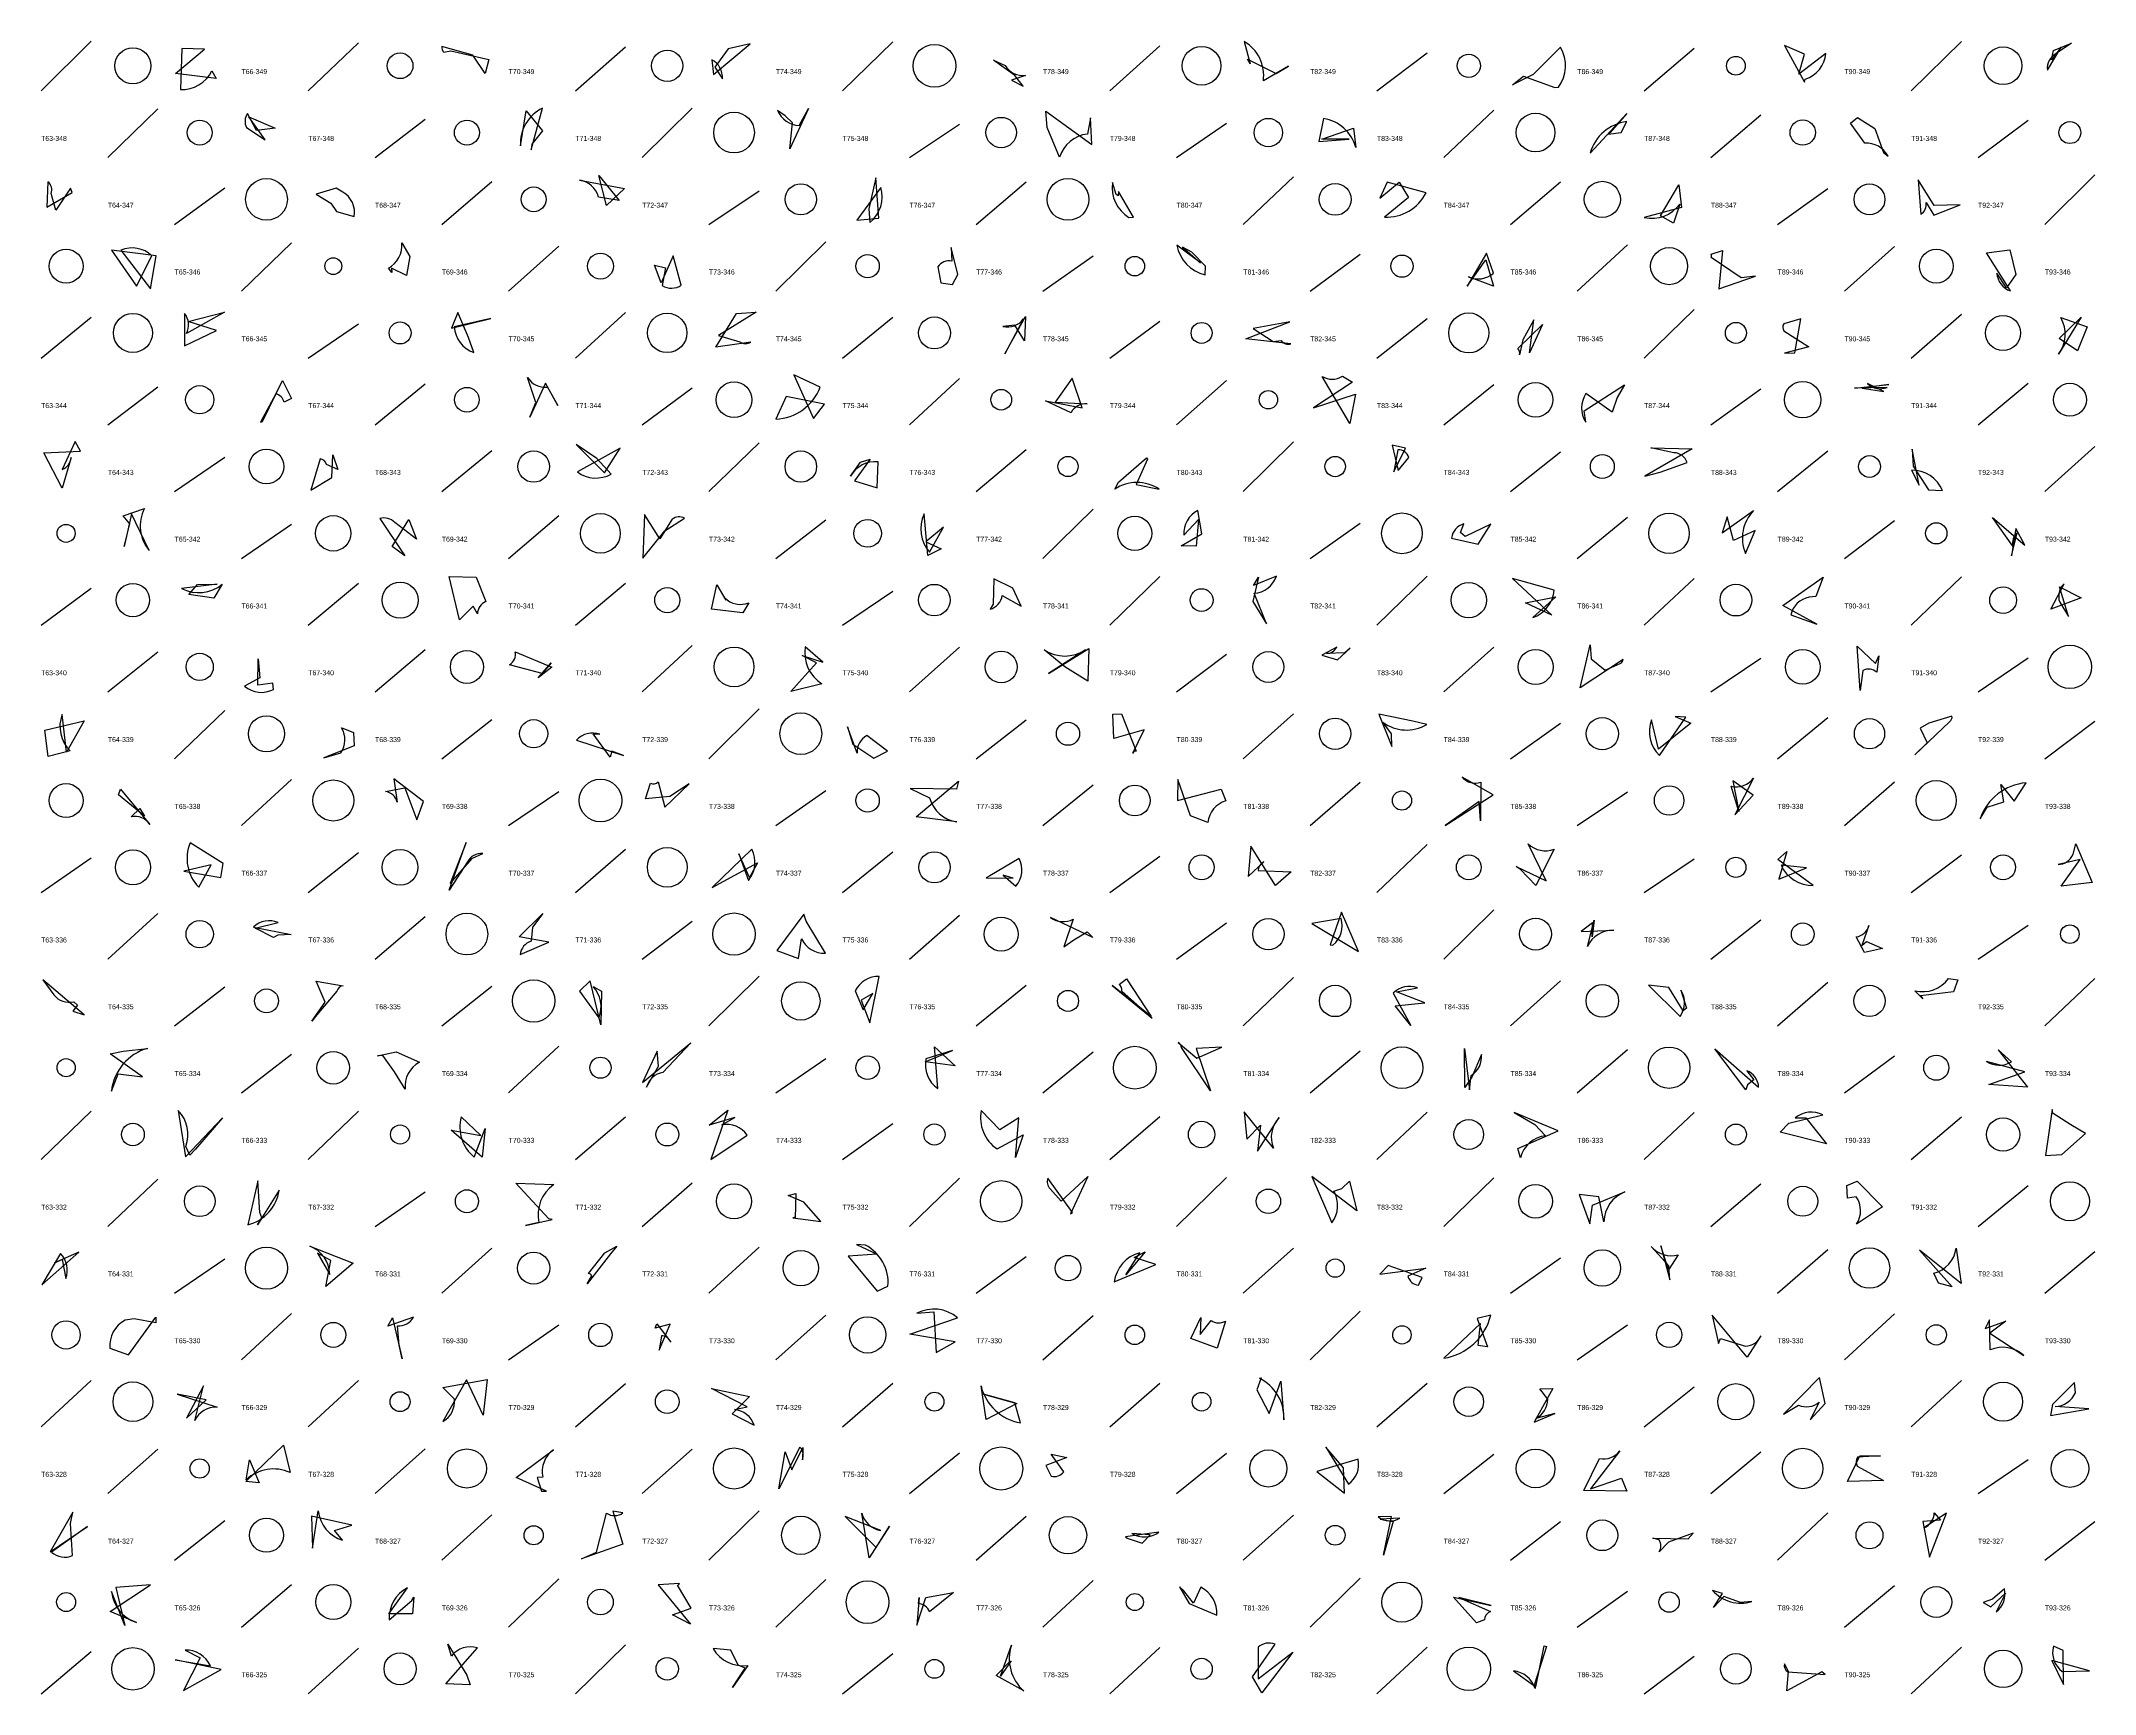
# Model space of a CAD drawing. Header units: millimetres. Extents: x -1 to 9990, y 0 to 15990.
# Drawn here: x 2520 to 3750, y 13000 to 13990 of the extents above; entities that cross this region are included whole.
import ezdxf

# ---------------------------------------------------------------- set-up
doc = ezdxf.new("R2010")
doc.units = ezdxf.units.MM
doc.layers.add('TEXT', color=3, linetype='Continuous')
doc.layers.add('WALL', color=1, linetype='Continuous')

msp = doc.modelspace()

# ---------------------------------------------------------------- linework, layer by layer
for points in [[(2617.8, 13984.9), (2604.3, 13985.3), (2603.4, 13960.8, 0.3), (2622.3, 13972), (2624.8, 13967.4), (2600.5, 13970.4)], [(2786, 13970.4), (2778.5, 13981.3), (2760.1, 13986.6, 0.3), (2761.2, 13983.1), (2765.3, 13984), (2788.2, 13978.7)], [(2931.5, 13985.2), (2923.4, 13974.2), (2928, 13967.2, 0.3), (2921.7, 13978.6), (2922.6, 13969.8), (2944.7, 13988.1)], [(3259.7, 13970.3), (3267.1, 13974.7), (3252, 13965.9, 0.3), (3240.5, 13989.6), (3244, 13976.2), (3242.4, 13978.9)], [(3407.7, 13968.7), (3426.6, 13962), (3428.7, 13962.1, 0.3), (3430, 13986.1), (3413.6, 13969.8), (3401.3, 13963.5)], [(3564.1, 13987.1), (3576, 13965.2), (3576.5, 13967, 0.3), (3588.9, 13982.4), (3572.7, 13970), (3576.1, 13982)], [(3725.2, 13984.2), (3735.9, 13988.6), (3726.8, 13982.3, 0.3), (3721.5, 13972.4), (3729.7, 13986.2), (3724, 13978.6)], [(3103.1, 13969.2), (3090.4, 13978.3), (3097.4, 13975.2, 0.3), (3109.6, 13969.2), (3101.1, 13966.3), (3108.2, 13962.7)], [(2814, 13928.1), (2813.6, 13924.6), (2820.3, 13949.7, 0.3), (2807.1, 13927), (2810.6, 13948), (2820.3, 13936)], [(2970, 13940.8), (2965.6, 13945), (2961, 13948.3, 0.3), (2974, 13939.3), (2979.6, 13949.5), (2968.4, 13925.3)], [(2660.2, 13937.7), (2649, 13936.2), (2643.7, 13946.4, 0.3), (2643.1, 13938), (2654.2, 13930.7), (2644.5, 13944.4)], [(3149.3, 13927.9), (3148.4, 13943.9), (3146.6, 13934.1, 0.3), (3130, 13920.3), (3122.6, 13938), (3121.7, 13947.8)], [(3287.1, 13931), (3305.9, 13937.7), (3307.3, 13926.1, 0.3), (3288, 13943.4), (3285.2, 13929.6), (3303.4, 13931)], [(3458.5, 13934), (3466.2, 13935), (3469.7, 13941.6, 0.3), (3447.7, 13922.7), (3469.6, 13946.4), (3459.4, 13934.9)], [(3618.2, 13937.5), (3623.3, 13923.1), (3626.1, 13920.8, 0.3), (3612.2, 13928.6), (3603.6, 13940.7), (3607.9, 13944)], [(2537.7, 13901.8), (2528.9, 13888.6), (2526.1, 13898.5, 0.3), (2524.1, 13905.5), (2523.5, 13890.4), (2538.6, 13899.1)], [(2693.5, 13892.7), (2696.9, 13887.7), (2707.6, 13884.7, 0.3), (2700.8, 13899.4), (2696.8, 13901.8), (2684.7, 13898.1)], [(2854, 13909.3), (2866.2, 13894.3), (2853.9, 13896.3, 0.3), (2842.5, 13906.5), (2869.3, 13901.6), (2858.7, 13891.4)], [(3019.9, 13907.9), (3015.7, 13889.4), (3016.4, 13881.2, 0.3), (3023, 13902.2), (3008.5, 13882.5), (3021.7, 13883.7)], [(3165, 13897.1), (3163.9, 13898), (3161.6, 13905, 0.3), (3171.5, 13884.1), (3174.2, 13884.3), (3165.3, 13899.8)], [(3333.4, 13905.3), (3339, 13896.2), (3324.5, 13884.4, 0.3), (3349.5, 13899), (3326.1, 13905.3), (3321.7, 13895.7)], [(3500.9, 13903.7), (3502.5, 13890.2), (3480.1, 13884.2, 0.3), (3501.5, 13892.2), (3497.7, 13880.7), (3489.8, 13885.2)], [(3653.7, 13891.4), (3644.2, 13906.6), (3645.7, 13886, 0.3), (3648.9, 13893.2), (3653.5, 13885.6), (3669.2, 13891.8)], [(2562.2, 13864.5), (2577.1, 13843), (2586.4, 13861.2, 0.3), (2567.8, 13864.5), (2585.5, 13841.4), (2589, 13861.1)], [(2729.8, 13853.7), (2730, 13851.3), (2728, 13853.8, 0.3), (2736.1, 13868.9), (2740.9, 13860.8), (2738.8, 13849.4)], [(3069.1, 13850), (3065.1, 13866.1), (3065.4, 13858, 0.3), (3057, 13854.6), (3058.9, 13845), (3065.9, 13844)], [(3203.6, 13866.4), (3214.3, 13857), (3200.2, 13867.5, 0.3), (3217.2, 13849.8), (3217.4, 13855), (3209.1, 13863.3)], [(3385.2, 13858.8), (3389.9, 13843), (3374.8, 13848.6, 0.3), (3389.8, 13850.9), (3385.7, 13862.7), (3374, 13843)], [(3546.7, 13849), (3538.1, 13848.1), (3520.1, 13860.2, 0.3), (3520.1, 13862.1), (3527, 13864.4), (3524.7, 13841.5)], [(3702.6, 13850.1), (3697, 13842.1), (3691.2, 13850.9, 0.3), (3699.4, 13840.2), (3685.1, 13862.9), (3699.1, 13864.7)], [(2887.3, 13855.6), (2894, 13854), (2892, 13843.4, 0.3), (2903.4, 13843.6), (2898.5, 13861.2), (2891.4, 13845)], [(2608, 13821.9), (2629.8, 13827.5), (2607.1, 13814.6, 0.3), (2605.9, 13826.7), (2605.8, 13807.3), (2625, 13816.4)], [(2765.8, 13817.8), (2789.4, 13823.7), (2767.4, 13818.6, 0.3), (2779.1, 13803.3), (2776, 13812.2), (2769.6, 13827.3)], [(2948.2, 13827.4), (2925.7, 13813.4), (2938.4, 13809.7, 0.3), (2945.1, 13809.5), (2924, 13806.4), (2936.4, 13826.6)], [(3109, 13810.2), (3103.1, 13819.6), (3096, 13818.9, 0.3), (3108.4, 13823.4), (3097.1, 13802.5), (3109.6, 13824.9)], [(3245.9, 13817.6), (3257.8, 13809.8), (3262.6, 13810.5, 0.3), (3268.5, 13808.4), (3241.6, 13811.5), (3267.9, 13821.6)], [(3413.9, 13822.9), (3407.3, 13810.9), (3405.3, 13801.9, 0.3), (3404.4, 13805.7), (3419.1, 13820), (3411.3, 13803.1)], [(3570.3, 13803.1), (3573.8, 13823.5), (3563.6, 13820.4, 0.3), (3563.7, 13816.3), (3578.6, 13806.7), (3564, 13802.9)], [(3728.6, 13811.6), (3741.7, 13824.4), (3728.1, 13802.2, 0.3), (3729.6, 13824.2), (3745.3, 13818.7), (3739.6, 13804.2)], [(2989.1, 13772.3), (2966.3, 13777), (2960, 13763.4, 0.3), (2986.6, 13782.6), (2970.8, 13789.9), (2982.6, 13763.8)], [(3307.1, 13778.4), (3303.8, 13760.7), (3287.2, 13789, 0.3), (3299.3, 13789.2), (3305.3, 13785.6), (3282, 13770.1)], [(2664.5, 13786.5), (2670, 13775.8), (2665.5, 13773.6, 0.3), (2660.5, 13778.5), (2651.5, 13761.6), (2652.6, 13762)], [(2812.8, 13764.6), (2816.2, 13773.4), (2811.4, 13788.3, 0.3), (2823.2, 13782.6), (2829.4, 13771.6), (2822, 13784.9)], [(3137.5, 13787.9), (3127.4, 13773.6), (3146.5, 13772.6, 0.3), (3136.8, 13767.2), (3121.6, 13774.4), (3143.5, 13770.1)], [(3463.8, 13776.3), (3460.8, 13767.6), (3445.2, 13778.8, 0.3), (3445.1, 13761.5), (3444.2, 13768.4), (3468.3, 13783.9)], [(3610.7, 13781.9), (3623.5, 13780), (3613.8, 13784.7, 0.3), (3625.5, 13782.4), (3606.1, 13781.9), (3626.6, 13784.1)], [(2543.7, 13744.2), (2540.4, 13750), (2532.7, 13733.3, 0.3), (2538, 13740.4), (2532.6, 13722.1), (2521.7, 13743.2)], [(2694.7, 13742), (2697.7, 13733.2), (2690.9, 13736.3, 0.3), (2687.1, 13739.7), (2681.6, 13720.9), (2694.1, 13728.4)], [(2857.4, 13731.3), (2866.8, 13746.1), (2841.2, 13731.8, 0.3), (2861.4, 13730.5), (2852.9, 13739.9), (2840.5, 13748.2)], [(3007.1, 13726.5), (3020.8, 13722.3), (3021.3, 13737.8, 0.3), (3004.8, 13729.2), (3010.7, 13737.6), (3016.5, 13739.5)], [(3182.6, 13739.5), (3175.9, 13724.2), (3189.5, 13721.5, 0.3), (3163, 13721.4), (3165.3, 13725.6), (3182, 13740.2)], [(3329.2, 13747.8), (3332.8, 13732.7), (3339.1, 13740.5, 0.3), (3332.6, 13745.1), (3330.1, 13731.8), (3337.2, 13746)], [(3480.5, 13729.2), (3489.6, 13731.6), (3505.8, 13737.5, 0.3), (3497.9, 13743.3), (3484, 13746.3), (3508.8, 13745.7)], [(3641.2, 13735.2), (3650.3, 13721), (3658.8, 13720.6, 0.3), (3640.1, 13732.9), (3644.8, 13723.8), (3640.5, 13745.5)], [(2573.2, 13700.6), (2569.1, 13705.4), (2581.9, 13709.9, 0.3), (2584.7, 13684.7), (2574.1, 13706.7), (2569.8, 13687.1)], [(2740.2, 13703.3), (2744.8, 13691.5), (2731.8, 13701.4, 0.3), (2722.8, 13703.8), (2737.9, 13681.6), (2730.3, 13687.2)], [(2880.3, 13680.1), (2893.5, 13696.6), (2905.4, 13704.1, 0.3), (2898, 13703.4), (2890.5, 13691.7), (2881.4, 13706.3)], [(3059.1, 13685.7), (3051.1, 13681.8), (3048.8, 13706.6, 0.3), (3052.1, 13683.7), (3060.4, 13698.7), (3049.9, 13690)], [(3202.7, 13687.5), (3215.1, 13694.7), (3212.8, 13708.7, 0.3), (3204.4, 13693.9), (3213.1, 13703.2), (3211.7, 13687.4)], [(3529.7, 13704.8), (3526.7, 13695.4), (3545.5, 13708.6, 0.3), (3540.7, 13683), (3546.6, 13696.7), (3533.6, 13690.7)], [(3702.6, 13697.9), (3700.1, 13681.5), (3703.5, 13695.2, 0.3), (3700.9, 13687.3), (3688.6, 13704.5), (3708, 13688)], [(3372.8, 13693.1), (3370.1, 13695.5), (3372, 13700.7, 0.3), (3364.7, 13692.2), (3380.6, 13688.5), (3388.3, 13700.5)], [(2764.4, 13669.2), (2780.6, 13668.7), (2786.4, 13654.2, 0.3), (2781.3, 13646.7), (2778.8, 13651.4), (2770.6, 13643.2)], [(3090.5, 13667.8), (3090.1, 13652.6), (3088.4, 13649.5, 0.3), (3095.6, 13657.8), (3107, 13651.4), (3102, 13662.2)], [(3245.7, 13654.1), (3253.9, 13640.9), (3246.5, 13659.1, 0.3), (3259.8, 13669.3), (3246.1, 13663.7), (3249, 13668.8)], [(3408.9, 13653.3), (3427.2, 13656.9), (3413.4, 13644.6, 0.3), (3426.1, 13661), (3401.3, 13667.9), (3424.8, 13646)], [(3587.2, 13668.7), (3582.8, 13657.2), (3578.9, 13656.8, 0.3), (3567.8, 13646.1), (3583.5, 13640.7), (3563, 13651.7)], [(2613.6, 13664.4), (2625.5, 13664.5), (2604.1, 13662, 0.3), (2628.5, 13664.5), (2623.4, 13656.2), (2608.5, 13658.4)], [(2924.7, 13664.1), (2930.1, 13654.9), (2929.4, 13656.4, 0.3), (2943.8, 13653.4), (2940.2, 13647.4), (2921.6, 13649.5)], [(3741.7, 13656.4), (3723.6, 13649.6), (3731.5, 13664.7, 0.3), (3728.9, 13653.7), (3734.2, 13645.2), (3728.7, 13662.9)], [(2650, 13619.8), (2651.1, 13608.4), (2641.9, 13603.4, 0.3), (2659.1, 13601.5), (2658.7, 13605.2), (2649.9, 13604)], [(2825.4, 13617.4), (2820.1, 13611), (2800.6, 13616.3, 0.3), (2804, 13624.1), (2825.9, 13614.9), (2817.6, 13608.5)], [(2975.7, 13621.8), (2988.1, 13617.9), (2977.6, 13627.1, 0.3), (2987.6, 13604.9), (2969.1, 13600.2), (2984.4, 13617.5)], [(3146.8, 13606.4), (3133.1, 13615.1), (3120.7, 13625.2, 0.3), (3145.4, 13625.3), (3123.3, 13611), (3147.4, 13626)], [(3303.9, 13626.2), (3300.8, 13623.4), (3289.9, 13623.1, 0.3), (3295.9, 13626.9), (3287.1, 13622), (3296.4, 13619.2)], [(3448.3, 13619.9), (3456.7, 13613.1), (3465.7, 13617.1, 0.3), (3467.4, 13619.5), (3441.7, 13602.5), (3447.8, 13628.3)], [(3618.5, 13617.1), (3620.5, 13621.6), (3619.3, 13611.8, 0.3), (3611, 13612.9), (3609.4, 13600.9), (3607.6, 13627.5)], [(2545.8, 13582.7), (2535.2, 13564), (2532.6, 13586.5, 0.3), (2537.5, 13564.7), (2524.3, 13561.3), (2522.3, 13577.1)], [(3161.9, 13586.7), (3167, 13586.9), (3175.8, 13564.6, 0.3), (3173.9, 13563.4), (3180.7, 13577.4), (3162.5, 13572.1)], [(3328.9, 13567.3), (3328.7, 13574.9), (3323.5, 13581.9, 0.3), (3349.8, 13580.5), (3341.5, 13582.5), (3321.2, 13586.7)], [(3508, 13581.4), (3488.7, 13565.8), (3484.4, 13583.4, 0.3), (3489.3, 13562), (3505.1, 13584.9), (3498.7, 13585.4)], [(3649.6, 13569.5), (3642.1, 13562.4), (3662.9, 13582.2, 0.3), (3664.4, 13585.6), (3650.5, 13581.3), (3645.3, 13578.4)], [(2707.6, 13567.7), (2689.3, 13560.5), (2699.5, 13563.5, 0.3), (2700, 13578.5), (2700.8, 13578.4), (2707.1, 13575.7)], [(2860.8, 13560.9), (2850.6, 13574.9), (2854.6, 13574.7, 0.3), (2840.7, 13571.2), (2868.7, 13562), (2861.8, 13564.6)], [(3018.7, 13560.3), (3026.9, 13564.6), (3014.6, 13573.9, 0.3), (3008.7, 13563.3), (3002.9, 13579.2), (3006.2, 13568.8)], [(2749, 13534.4), (2731.3, 13548), (2733.3, 13534, 0.3), (2726.3, 13540.4), (2737.8, 13542.5), (2745.1, 13523.4)], [(2896.6, 13537.4), (2882, 13536.1), (2884.9, 13545.3, 0.3), (2889.5, 13546.2), (2893.5, 13531.1), (2908.2, 13544.9)], [(3068.2, 13541.9), (3040.4, 13542.3), (3052.1, 13536.7, 0.3), (3068.5, 13522.2), (3044.1, 13525.2), (3069.4, 13546.5)], [(3200.6, 13535.1), (3226.8, 13541.8), (3229.5, 13534.8, 0.3), (3218.8, 13521.9), (3208.3, 13525.8), (3200.7, 13547.5)], [(3360.9, 13520.1), (3389.7, 13538.4), (3371, 13548.9, 0.3), (3382.2, 13545.9), (3382.1, 13522.8), (3381.2, 13534.4)], [(3533.2, 13546.8), (3536.7, 13528.4), (3532.1, 13543.6, 0.3), (3545.6, 13548.4), (3534.3, 13526.4), (3545.4, 13538.2)], [(3693.6, 13544.6), (3701.6, 13534.7), (3708.8, 13545.6, 0.3), (3681.3, 13524), (3685.4, 13531), (3695.4, 13534.3)], [(2566.3, 13538.4), (2567.6, 13541.9), (2585.2, 13520.7, 0.3), (2574, 13525.3), (2579.2, 13530.3), (2581.9, 13525.6)], [(2627.7, 13488.9), (2629, 13497.3), (2609.3, 13509.7, 0.3), (2614.4, 13483.1), (2621.9, 13496.4), (2605.4, 13492.7)], [(2764.9, 13485.3), (2778.3, 13500.5), (2784.5, 13503.3, 0.3), (2775.4, 13498.3), (2764.4, 13481.3), (2774.5, 13509.8)], [(2944.2, 13488.9), (2937.8, 13503), (2943.6, 13487.2, 0.3), (2945.7, 13505.8), (2921.9, 13482.9), (2949.1, 13497.7)], [(3244.5, 13507.7), (3242.8, 13489.5), (3252.3, 13498.3, 0.3), (3248.9, 13493), (3268.6, 13492.3), (3259.2, 13484.2)], [(3403.4, 13495.4), (3421.4, 13486.9), (3410.6, 13509.1, 0.3), (3426.1, 13505.9), (3415.2, 13484.1), (3406, 13493.7)], [(3729.8, 13483.8), (3741.2, 13499.6), (3728, 13496.7, 0.3), (3736.9, 13502.8), (3738.5, 13509), (3748.3, 13486)], [(3102.2, 13488.5), (3096.1, 13490.4), (3103.8, 13483.8, 0.3), (3105.8, 13500.3), (3088.2, 13489.9), (3085.9, 13488.8)], [(3560.7, 13487.9), (3577.2, 13494.7), (3562.1, 13496.2, 0.3), (3581.3, 13484.2), (3560.2, 13499.6), (3565.4, 13504.4)], [(2659.1, 13452.9), (2648.2, 13458.5), (2662, 13462, 0.3), (2647.2, 13459.2), (2669.7, 13454.7), (2661.8, 13454.3)], [(2820.4, 13467.3), (2814.4, 13459.1), (2813.5, 13450.7, 0.3), (2806.9, 13442.7), (2824, 13450.1), (2806.3, 13453.4)], [(2960.7, 13445.2), (2973.7, 13440.4), (2975.4, 13452.2, 0.3), (2989.7, 13443.5), (2978.2, 13462.7), (2976.8, 13466.9)], [(3146.5, 13456.4), (3149.9, 13453), (3124.5, 13465, 0.3), (3138.1, 13464), (3132.5, 13447.4), (3138.4, 13451.5)], [(3298.8, 13468.1), (3292.1, 13448.6), (3293.7, 13448.4, 0.3), (3298.5, 13464.4), (3281, 13461.4), (3308.9, 13444.5)], [(3449.2, 13461.8), (3442.3, 13456.5), (3461.8, 13457.3, 0.3), (3446.1, 13447.6), (3450.1, 13463.3), (3448.9, 13453.3)], [(3622.7, 13446.4), (3612, 13443.9), (3607.1, 13453.3, 0.3), (3614.6, 13460.1), (3610.5, 13448.1), (3613.2, 13450.5)], [(2545.8, 13406.6), (2521, 13427.6), (2527.6, 13418.7, 0.3), (2539.7, 13414.5), (2541.8, 13412.5), (2539, 13408.8)], [(2690.2, 13414.3), (2684.7, 13426.9), (2701, 13424.1, 0.3), (2697.1, 13420.9), (2685.1, 13406.7), (2682.1, 13402.9)], [(2848.9, 13427), (2842.5, 13420.8), (2854, 13404.9, 0.3), (2850.6, 13423.6), (2855.7, 13420.9), (2855.3, 13400.6)], [(3011.2, 13415.5), (3016.4, 13401.9), (3021.9, 13429.6, 0.3), (3007.6, 13421), (3012.3, 13409.6), (3018.1, 13419.5)], [(3161.5, 13424.2), (3185.5, 13404.7), (3167.2, 13420.8, 0.3), (3165.7, 13424.8), (3170, 13428.2), (3184.9, 13405.6)], [(3348.6, 13413.8), (3331.7, 13420.4), (3344.3, 13422.8, 0.3), (3329.7, 13419.6), (3340.4, 13400.2), (3331, 13412)], [(3494.8, 13423), (3482.7, 13424.4), (3501.6, 13405.7, 0.3), (3502.1, 13421.5), (3505.5, 13410.6), (3503.5, 13409)], [(3645.5, 13418.1), (3647, 13416.3), (3642.2, 13421, 0.3), (3662.4, 13428.5), (3667.9, 13427.7), (3665.3, 13420.5)], [(2561.4, 13383.4), (2569.2, 13385), (2583.7, 13386.6, 0.3), (2562.1, 13361), (2566.2, 13371.4), (2580.7, 13369.6)], [(2721.5, 13382.2), (2732.6, 13384.5), (2746.6, 13378.3, 0.3), (2738, 13362.1), (2731.7, 13372.6), (2724.7, 13382.4)], [(2880.1, 13366.2), (2909.2, 13389.9), (2892.4, 13372.2, 0.3), (2882.6, 13363.3), (2889.7, 13376), (2889, 13384.9)], [(3049.5, 13378.6), (3065.8, 13385.3), (3049.9, 13380.4, 0.3), (3057, 13362.5), (3055.1, 13387.5), (3067.5, 13376.1)], [(3211.7, 13386.5), (3220.3, 13361.2), (3203, 13387.1, 0.3), (3200.9, 13390), (3212.1, 13380.8), (3227.2, 13387.3)], [(3372.5, 13386.5), (3375.5, 13361.7), (3376.4, 13370.4, 0.3), (3382.6, 13383), (3376.8, 13369.4), (3372.6, 13363.2)], [(3541, 13361.7), (3522.3, 13386.3), (3548.6, 13363.3, 0.3), (3541.6, 13373.2), (3545.7, 13367.8), (3541.9, 13364.8)], [(3686.5, 13365), (3708.1, 13372.6), (3685.1, 13378.8, 0.3), (3700, 13378.6), (3692, 13385.8), (3709.7, 13363.3)], [(2612.5, 13326.2), (2609.1, 13322.6), (2606.6, 13327.9, 0.3), (2602.1, 13349.3), (2606.4, 13321.7), (2628.6, 13344.9)], [(2765.5, 13337.5), (2783.4, 13334.5), (2771.6, 13345.5, 0.3), (2779.4, 13321.5), (2786, 13338.6), (2784.2, 13321.5)], [(2931.2, 13349.5), (2921.2, 13320.1), (2942.9, 13334.6, 0.3), (2927.7, 13340.8), (2935.4, 13345.2), (2920.1, 13340.5)], [(3105.6, 13344.9), (3094.2, 13337.7), (3083, 13349.4, 0.3), (3092.5, 13326.4), (3108.1, 13334.9), (3103.5, 13321.2)], [(3250.3, 13340.5), (3248.4, 13325.1), (3261.4, 13345.1, 0.3), (3258.1, 13326.9), (3240.5, 13348.5), (3242, 13332.2)], [(3402.1, 13348.2), (3414.5, 13341), (3421, 13334.3, 0.3), (3405.9, 13321.1), (3404.4, 13326.6), (3428.5, 13337.2)], [(3561.4, 13336.3), (3566.7, 13341.7), (3587.1, 13346.7, 0.3), (3570.5, 13344.9), (3576.8, 13345), (3589.2, 13329.5)], [(3744.4, 13335.7), (3735.6, 13340.8), (3724.3, 13347.9, 0.3), (3724.3, 13349.9), (3720.5, 13322.4), (3730.2, 13323.1)], [(3136.4, 13287.4), (3137.6, 13288.3), (3123, 13308.9, 0.3), (3124.4, 13302.5), (3131, 13295), (3146.9, 13309.9)], [(3308, 13289.2), (3281.1, 13309.8), (3293, 13282.1, 0.3), (3294.2, 13301.1), (3298.9, 13302.6), (3303.5, 13307.1)], [(2651, 13288.2), (2649.8, 13307.2), (2643.9, 13280.9, 0.3), (2662.6, 13301.6), (2649.6, 13281), (2652.3, 13285.1)], [(2824.1, 13284.5), (2804.4, 13305.8), (2827, 13305, 0.3), (2818.1, 13282.3), (2810.2, 13280.6), (2826.1, 13284.1)], [(2967.4, 13298.5), (2972, 13299.7), (2971.6, 13284.9, 0.3), (2970.2, 13285.1), (2986.9, 13283), (2976.7, 13294.4)], [(3447.5, 13281.5), (3449.1, 13292.6), (3468.5, 13300.6, 0.3), (3455.9, 13282.8), (3453, 13297.7), (3441.1, 13299)], [(3607.6, 13307), (3622.7, 13291.7), (3607.3, 13281.4, 0.3), (3607.1, 13297.7), (3601.8, 13296.9), (3601.4, 13304.4)], [(2528.1, 13258.2), (2532.7, 13260.1), (2534.8, 13248.8, 0.3), (2531.6, 13263.7), (2520.4, 13244.9), (2542.6, 13264.5)], [(2693.6, 13259.5), (2685.5, 13264), (2692.9, 13251.2, 0.3), (2680.9, 13268.2), (2706.9, 13258), (2690.5, 13243.9)], [(2861, 13263.6), (2847.1, 13245.6), (2849.8, 13250.3, 0.3), (2847.9, 13251.8), (2857.7, 13264.2), (2864.9, 13268.1)], [(3003.3, 13262.2), (3020.8, 13241.1), (3027.2, 13244.2, 0.3), (3013.7, 13268.8), (3008.3, 13269.1), (3020.7, 13263.4)], [(3181.3, 13264.7), (3169.6, 13250.9), (3178, 13264.2, 0.3), (3162.6, 13246.7), (3187.7, 13257.1), (3174.7, 13261.4)], [(3495.4, 13248), (3494.9, 13256.4), (3484.3, 13268, 0.3), (3500.5, 13263), (3494.6, 13253.9), (3490.1, 13268.4)], [(3664.5, 13243.7), (3656.4, 13245.9), (3653.5, 13251.9, 0.3), (3667, 13266.9), (3669.9, 13245.8), (3644.9, 13265.8)], [(3321.8, 13251.3), (3349.2, 13254.9), (3338.5, 13250.1, 0.3), (3344.9, 13244.7), (3347.2, 13249.4), (3326.7, 13256.6)], [(2588.8, 13222.2), (2575.8, 13224.6), (2570.3, 13223.8, 0.3), (2561.2, 13207), (2572.4, 13203), (2588.7, 13225.6)], [(2736.3, 13200.7), (2734.5, 13208.9), (2733.4, 13220.5, 0.3), (2743.1, 13225.6), (2727.7, 13220.2), (2730.5, 13225.2)], [(3067.4, 13210.9), (3040.2, 13215.5), (3068.9, 13225.3, 0.3), (3044.4, 13228), (3054.6, 13228.9), (3056, 13204.4)], [(3214.5, 13225.5), (3214.2, 13215.2), (3220.7, 13223.6, 0.3), (3229.3, 13223.3), (3224.3, 13207), (3208.5, 13212.9)], [(3380.6, 13208.6), (3382, 13221.9), (3360.1, 13201, 0.3), (3388.2, 13226.8), (3380, 13224.9), (3386.3, 13207.8)], [(3524.5, 13209.8), (3525.7, 13212.8), (3540.7, 13208.3, 0.3), (3550, 13214.5), (3541.8, 13201.7), (3520.8, 13226.8)], [(3696.7, 13223.2), (3687, 13216.1), (3707.5, 13202.6, 0.3), (3687.3, 13206), (3686.9, 13224.1), (3684.3, 13218.8)], [(2887.7, 13219.1), (2888.7, 13221.7), (2897.1, 13210.6, 0.3), (2891.5, 13214.5), (2890.1, 13205.9), (2896.8, 13221.5)], [(2784.7, 13166.9), (2774.8, 13188.1), (2760.7, 13163.1, 0.3), (2767.5, 13176.6), (2760.6, 13183.5), (2787.1, 13188.2)], [(3255.5, 13168), (3262.5, 13187.3), (3264.3, 13164.1, 0.3), (3249.6, 13189.1), (3250.6, 13189.3), (3248.1, 13182.1)], [(3585.1, 13189.5), (3563.4, 13167.5), (3572.5, 13173, 0.3), (3584.8, 13174.8), (3579.5, 13164.2), (3588.5, 13174)], [(3723.4, 13166.7), (3746.3, 13170.8), (3726.1, 13172.2, 0.3), (3738.3, 13180.4), (3737.8, 13186.5), (3724.5, 13173.4)], [(2618.9, 13176.1), (2601.5, 13179.6), (2625.5, 13171.7, 0.3), (2612, 13163.8), (2617.3, 13184.5), (2607.1, 13165.2)], [(2944.2, 13178.2), (2933.9, 13167.8), (2947.1, 13160.9, 0.3), (2935.2, 13170.3), (2942.8, 13172), (2921.5, 13182.8)], [(3104.3, 13174), (3086, 13164.4), (3082.9, 13184.5, 0.3), (3106.6, 13162.3), (3103.1, 13174.4), (3084.4, 13179.6)], [(3414.1, 13162.7), (3426.6, 13167.9), (3415.1, 13165, 0.3), (3422.3, 13176.5), (3417.5, 13182.7), (3425.3, 13182.9)], [(2642.6, 13127.2), (2665.1, 13149), (2669.1, 13132.6, 0.3), (2642.9, 13128.3), (2644.8, 13140.2), (2650.6, 13126.5)], [(2822.6, 13121.4), (2804.5, 13129.7), (2826.8, 13146.2, 0.3), (2820.5, 13129.8), (2817.1, 13129.7), (2819.6, 13121.4)], [(2969.6, 13134.2), (2976.2, 13147.5), (2975.9, 13140.2, 0.3), (2974.5, 13147.8), (2961.8, 13122.9), (2965.7, 13144.9)], [(3134.4, 13141.5), (3121.7, 13136.8), (3124.9, 13130.4, 0.3), (3132.5, 13133), (3124.9, 13143.6), (3125.9, 13143.4)], [(3300, 13135.4), (3289.5, 13147.8), (3303, 13125.6, 0.3), (3308.7, 13140.6), (3284.1, 13133.1), (3300.6, 13120.2)], [(3469.6, 13121.5), (3444, 13121.9), (3453.3, 13141, 0.3), (3465.4, 13145.6), (3448, 13122.8), (3466.5, 13129.2)], [(3609.2, 13142.5), (3621.6, 13142.5), (3607.9, 13141.7, 0.3), (3607.7, 13136.4), (3623.4, 13127.9), (3601.9, 13127.3)], [(2525.4, 13085.1), (2547.9, 13100.3), (2526.3, 13084.9, 0.3), (2538.8, 13082.9), (2537.7, 13102.1), (2539, 13108.9)], [(2681.9, 13106.4), (2682.6, 13087.2), (2685.9, 13109.7, 0.3), (2700.6, 13092), (2695.7, 13097.8), (2706.1, 13101.1)], [(2843.6, 13080.9), (2852.6, 13084.9), (2858.6, 13108.2, 0.3), (2868.5, 13108.4), (2862.4, 13109.5), (2868.4, 13089.7)], [(3028.2, 13100.5), (3015.9, 13081.4), (3011.5, 13108.3, 0.3), (3023, 13097.8), (3001.5, 13106.3), (3020.2, 13087.7)], [(3324, 13083.1), (3328.8, 13106.2), (3320.8, 13106, 0.3), (3333.8, 13105.2), (3321.9, 13104.7), (3329.7, 13103.3)], [(3650.9, 13081.9), (3661.1, 13108.2), (3647.5, 13099.4, 0.3), (3653.8, 13108.5), (3657.6, 13104), (3646.9, 13103.2)], [(3179.4, 13090.2), (3184.2, 13095.2), (3173.3, 13096, 0.3), (3189.4, 13096.8), (3169.5, 13094), (3170.4, 13093.3)], [(3509.4, 13096.2), (3494.7, 13090.9), (3489, 13085.1, 0.3), (3489, 13092.2), (3485.3, 13093.3), (3506.5, 13092.8)], [(2564.8, 13063.7), (2570.2, 13040.9), (2562.2, 13061.3, 0.3), (2577.2, 13042.7), (2561.3, 13049.4), (2585.5, 13065.4)], [(2742.4, 13048), (2728.2, 13048), (2739.5, 13063.5, 0.3), (2728.5, 13044.3), (2742, 13056), (2743.3, 13058)], [(2898.2, 13047.4), (2909.4, 13051.3), (2901.1, 13065.1, 0.3), (2902.4, 13066.2), (2889.6, 13065.4), (2908.9, 13041.8)], [(3201.7, 13064.2), (3207.5, 13054.2), (3224.2, 13047.2, 0.3), (3214.5, 13063.9), (3210.1, 13054.3), (3204.3, 13061.7)], [(3687.7, 13052.1), (3696.5, 13060.4), (3690.8, 13049.1, 0.3), (3695.8, 13062.9), (3688.6, 13056.7), (3683.1, 13054.7)], [(3049.9, 13057.7), (3066.4, 13060.8), (3052.1, 13049.1, 0.3), (3045.4, 13054.1), (3045.8, 13057.7), (3044.4, 13041.1)], [(3388.4, 13052.9), (3369.1, 13057.7), (3388, 13049.4, 0.3), (3384.4, 13044.3), (3379.6, 13042.5), (3365.9, 13058)], [(3521.6, 13051.7), (3526.9, 13060.1), (3521, 13062, 0.3), (3544.5, 13055.4), (3537.8, 13054.7), (3527.7, 13058.3)], [(2627.8, 13014.6), (2600.4, 13020.4), (2621.4, 13016.8, 0.3), (2606.2, 13026.3), (2615.3, 13021.7), (2605.3, 13002)], [(2777, 13005.4), (2762.3, 13006), (2781.4, 13027.6, 0.3), (2765.7, 13022.7), (2763.6, 13029.8), (2774.9, 13011.3)], [(2937.4, 13017.3), (2933, 13026.3), (2922.4, 13027.2, 0.3), (2943.2, 13017), (2934, 13003.9), (2941.7, 13015.5)], [(3101, 13019.8), (3094.6, 13010.6), (3101.1, 13029.2, 0.3), (3108.5, 13001.8), (3091.9, 13011.1), (3099.8, 13019)], [(3251, 13000.6), (3245.5, 13010.2), (3259, 13029.7, 0.3), (3248.9, 13027.9), (3248.8, 13009), (3269.7, 13025)], [(3421.5, 13028.4), (3414.3, 13005.9), (3414.7, 13003.3, 0.3), (3401.7, 13013.8), (3415.1, 13004.3), (3420.1, 13028.7)], [(3731.1, 13005.6), (3730.9, 13026.1), (3725.1, 13028.5, 0.3), (3730.3, 13013.5), (3746.8, 13013.9), (3724.2, 13020)], [(3565.4, 13001.9), (3566.5, 13013.4), (3564, 13018.1, 0.3), (3566, 13013.3), (3588.4, 13011.6), (3586.5, 13013.2)]]:
    msp.add_lwpolyline(points, format="xyb", close=True)
for centre, radius in [((2575, 13975), 10.8), ((3055, 13975), 12.8), ((3215, 13975), 11.6), ((3695, 13975), 11.3), ((2735, 13975), 7.7), ((2895, 13975), 9.37), ((3375, 13975), 6.96), ((3535, 13975), 5.63), ((2615, 13935), 7.47), ((2775, 13935), 7.47), ((2935, 13935), 12.2), ((3095, 13935), 9.11), ((3255, 13935), 8.51), ((3415, 13935), 11.6), ((3575, 13935), 7.58), ((3735, 13935), 6.58), ((2655, 13895), 12.5), ((2815, 13895), 7.43), ((2975, 13895), 9.35), ((3135, 13895), 12.5), ((3295, 13895), 9.53), ((3455, 13895), 10.8), ((3615, 13895), 9.21), ((2535, 13855), 10.2), ((2855, 13855), 7.76), ((3495, 13855), 11.1), ((3655, 13855), 10.1), ((2695, 13855), 5.04), ((3015, 13855), 7), ((3175, 13855), 5.86), ((3335, 13855), 6.64), ((2575, 13815), 11.7), ((2895, 13815), 11.8), ((3375, 13815), 12), ((3695, 13815), 10.5), ((2735, 13815), 6.56), ((3055, 13815), 9.57), ((3215, 13815), 6.26), ((3535, 13815), 6.29), ((2615, 13775), 8.45), ((2775, 13775), 7.4), ((2935, 13775), 10.7), ((3095, 13775), 6.19), ((3255, 13775), 5.51), ((3415, 13775), 10.4), ((3575, 13775), 10.9), ((3735, 13775), 9.88), ((2655, 13735), 10.4), ((2815, 13735), 9.4), ((2975, 13735), 9.43), ((3135, 13735), 6.05), ((3295, 13735), 6.1), ((3455, 13735), 7.17), ((3615, 13735), 6.53), ((2695, 13695), 10.6), ((2855, 13695), 11.9), ((3015, 13695), 8.24), ((3175, 13695), 10.2), ((3335, 13695), 12.2), ((3495, 13695), 12.1), ((2535, 13695), 5.39), ((3655, 13695), 6.37), ((2735, 13655), 10.8), ((3375, 13655), 10.6), ((2575, 13655), 10), ((2895, 13655), 7.51), ((3055, 13655), 9.46), ((3215, 13655), 6.84), ((3535, 13655), 9.5), ((3695, 13655), 8), ((2615, 13615), 8.16), ((2775, 13615), 9.9), ((2935, 13615), 11.9), ((3095, 13615), 9.52), ((3255, 13615), 9.23), ((3415, 13615), 10.5), ((3575, 13615), 10.4), ((3735, 13615), 13), ((2655, 13575), 10.8), ((2815, 13575), 8.44), ((2975, 13575), 12.5), ((3135, 13575), 6.94), ((3295, 13575), 9.39), ((3455, 13575), 9.66), ((3615, 13575), 9.08), ((2535, 13535), 10.2), ((2695, 13535), 12.3), ((2855, 13535), 12.8), ((3175, 13535), 9.23), ((3495, 13535), 8.84), ((3655, 13535), 12), ((3015, 13535), 7), ((3335, 13535), 5.75), ((2575, 13495), 10.5), ((2735, 13495), 10.7), ((2895, 13495), 11.9), ((3055, 13495), 9.36), ((3215, 13495), 7.52), ((3375, 13495), 7.42), ((3535, 13495), 6.03), ((3695, 13495), 7.45), ((2615, 13455), 8.2), ((2775, 13455), 12.5), ((2935, 13455), 12.7), ((3095, 13455), 10.2), ((3255, 13455), 9.37), ((3415, 13455), 9.52), ((3575, 13455), 6.78), ((3735, 13455), 5.56), ((2655, 13415), 7.14), ((2815, 13415), 12.7), ((2975, 13415), 11.5), ((3135, 13415), 6.3), ((3295, 13415), 9.43), ((3455, 13415), 9.75), ((3615, 13415), 9.38), ((2695, 13375), 9.77), ((3175, 13375), 12.8), ((3335, 13375), 12.5), ((3495, 13375), 12.4), ((3655, 13375), 7.54), ((2535, 13375), 5.43), ((2855, 13375), 6.33), ((3015, 13375), 7.03), ((2575, 13335), 6.81), ((2735, 13335), 5.72), ((2895, 13335), 6.87), ((3055, 13335), 6.34), ((3215, 13335), 7.92), ((3375, 13335), 8.91), ((3535, 13335), 6.29), ((3695, 13335), 9.99), ((2615, 13295), 9.18), ((2775, 13295), 6.91), ((2935, 13295), 10.5), ((3095, 13295), 12.4), ((3255, 13295), 7.33), ((3415, 13295), 10.1), ((3575, 13295), 8.97), ((3735, 13295), 11.7), ((2655, 13255), 12.6), ((2815, 13255), 9.62), ((2975, 13255), 10.6), ((3135, 13255), 7.64), ((3295, 13255), 5.47), ((3455, 13255), 10.9), ((3615, 13255), 12.1), ((2535, 13215), 8.46), ((3015, 13215), 10.9), ((3495, 13215), 7.6), ((2695, 13215), 7.48), ((2855, 13215), 7.04), ((3175, 13215), 5.85), ((3335, 13215), 5.48), ((3655, 13215), 6.07), ((2575, 13175), 11.9), ((3535, 13175), 10.8), ((3695, 13175), 11.7), ((2735, 13175), 5.96), ((2895, 13175), 7.1), ((3055, 13175), 5.66), ((3215, 13175), 5.6), ((3375, 13175), 8.84), ((2615, 13135), 5.76), ((2775, 13135), 11.7), ((2935, 13135), 12.3), ((3095, 13135), 12.9), ((3255, 13135), 11.1), ((3415, 13135), 11.6), ((3575, 13135), 12.1), ((3735, 13135), 11.3), ((2655, 13095), 10.2), ((2815, 13095), 5.73), ((2975, 13095), 11.5), ((3135, 13095), 11.2), ((3295, 13095), 5.94), ((3455, 13095), 9.21), ((3615, 13095), 8.06), ((2695, 13055), 10.5), ((2855, 13055), 7.68), ((3015, 13055), 12.8), ((3335, 13055), 12), ((3655, 13055), 9.26), ((2535, 13055), 5.7), ((3175, 13055), 5.13), ((3495, 13055), 6.08), ((2575, 13015), 12.7), ((3375, 13015), 13), ((3695, 13015), 11.2), ((2735, 13015), 9.61), ((2895, 13015), 6.73), ((3055, 13015), 5.66), ((3215, 13015), 6.38), ((3535, 13015), 9.17)]:
    msp.add_circle(centre, radius)
at = {"layer": 'WALL'}
for p, q in [((2520, 13960), (2550, 13989.8)), ((2680, 13960), (2710, 13988.7)), ((2840, 13960), (2870, 13986.3)), ((3000, 13960), (3030, 13989.3)), ((3160, 13960), (3190, 13986.9)), ((3480, 13960), (3510, 13985.6)), ((3640, 13960), (3670, 13989.5)), ((3320, 13960), (3350, 13982.8)), ((2560, 13920), (2590, 13949.2)), ((2880, 13920), (2910, 13949.7)), ((3360, 13920), (3390, 13948.4)), ((2720, 13920), (2750, 13943.1)), ((3040, 13920), (3070, 13940)), ((3200, 13920), (3230, 13940.7)), ((3520, 13920), (3550, 13945.7)), ((3680, 13920), (3710, 13942.5)), ((2600, 13880), (2630, 13902)), ((2760, 13880), (2790, 13905.6)), ((2920, 13880), (2950, 13900.1)), ((3080, 13880), (3110, 13905.4)), ((3240, 13880), (3270, 13908.5)), ((3400, 13880), (3430, 13905.4)), ((3560, 13880), (3590, 13901.6)), ((3720, 13880), (3750, 13909.6)), ((2640, 13840), (2670, 13868.9)), ((2800, 13840), (2830, 13867)), ((2960, 13840), (2990, 13869.6)), ((3280, 13840), (3310, 13862.2)), ((3440, 13840), (3470, 13867.8)), ((3600, 13840), (3630, 13866.8)), ((3120, 13840), (3150, 13861.1)), ((2840, 13800), (2870, 13827.3)), ((3480, 13800), (3510, 13829)), ((3640, 13800), (3670, 13826.2)), ((2520, 13800), (2550, 13824.5)), ((2680, 13800), (2710, 13820.4)), ((3000, 13800), (3030, 13824.4)), ((3160, 13800), (3190, 13822)), ((3320, 13800), (3350, 13823.6)), ((2560, 13760), (2590, 13782.8)), ((2720, 13760), (2750, 13784.5)), ((2880, 13760), (2910, 13782.2)), ((3040, 13760), (3070, 13787.7)), ((3200, 13760), (3230, 13786.6)), ((3360, 13760), (3390, 13784.1)), ((3520, 13760), (3550, 13781.6)), ((3680, 13760), (3710, 13785)), ((2600, 13720), (2630, 13740.7)), ((2760, 13720), (2790, 13744.6)), ((2920, 13720), (2950, 13749.1)), ((3080, 13720), (3110, 13745.3)), ((3240, 13720), (3270, 13749.7)), ((3400, 13720), (3430, 13743.9)), ((3560, 13720), (3590, 13744.5)), ((3720, 13720), (3750, 13747.1)), ((2800, 13680), (2830, 13705.7)), ((2960, 13680), (2990, 13703.1)), ((3120, 13680), (3150, 13709.5)), ((3440, 13680), (3470, 13704.7)), ((3600, 13680), (3630, 13702.6)), ((2640, 13680), (2670, 13700.5)), ((3280, 13680), (3310, 13701)), ((3160, 13640), (3190, 13669.2)), ((3320, 13640), (3350, 13669.4)), ((3480, 13640), (3510, 13667.9)), ((3640, 13640), (3670, 13669)), ((2520, 13640), (2550, 13662.1)), ((2680, 13640), (2710, 13665.1)), ((2840, 13640), (2870, 13665.2)), ((3000, 13640), (3030, 13660.3)), ((2560, 13600), (2590, 13624.1)), ((2720, 13600), (2750, 13625.4)), ((2880, 13600), (2910, 13627.8)), ((3040, 13600), (3070, 13626.9)), ((3200, 13600), (3230, 13622.6)), ((3360, 13600), (3390, 13626.9)), ((3520, 13600), (3550, 13620.2)), ((3680, 13600), (3710, 13620.4)), ((2600, 13560), (2630, 13588.9)), ((2760, 13560), (2790, 13583.6)), ((2920, 13560), (2950, 13590)), ((3080, 13560), (3110, 13583.4)), ((3240, 13560), (3270, 13587)), ((3400, 13560), (3430, 13581.4)), ((3560, 13560), (3590, 13584.7)), ((3720, 13560), (3750, 13582.5)), ((2640, 13520), (2670, 13547.6)), ((3120, 13520), (3150, 13544.4)), ((3280, 13520), (3310, 13546)), ((3600, 13520), (3630, 13546.2)), ((2800, 13520), (2830, 13540.4)), ((2960, 13520), (2990, 13541)), ((3440, 13520), (3470, 13540.2)), ((2840, 13480), (2870, 13505.8)), ((3320, 13480), (3350, 13508.6)), ((2520, 13480), (2550, 13500.7)), ((2680, 13480), (2710, 13503.8)), ((3000, 13480), (3030, 13504.2)), ((3160, 13480), (3190, 13501.7)), ((3480, 13480), (3510, 13500.1)), ((3640, 13480), (3670, 13502.5)), ((3360, 13440), (3390, 13469.5)), ((2560, 13440), (2590, 13467.4)), ((2720, 13440), (2750, 13465.6)), ((2880, 13440), (2910, 13462.8)), ((3040, 13440), (3070, 13466.3)), ((3200, 13440), (3230, 13461.7)), ((3520, 13440), (3550, 13463.6)), ((3680, 13440), (3710, 13460.4)), ((2600, 13400), (2630, 13423.5)), ((2760, 13400), (2790, 13423.9)), ((2920, 13400), (2950, 13429.9)), ((3080, 13400), (3110, 13424.5)), ((3240, 13400), (3270, 13429.1)), ((3400, 13400), (3430, 13427.1)), ((3560, 13400), (3590, 13426.2)), ((3720, 13400), (3750, 13428.4)), ((2640, 13360), (2670, 13383.2)), ((2800, 13360), (2830, 13387.9)), ((3120, 13360), (3150, 13384.5)), ((3280, 13360), (3310, 13385.1)), ((3440, 13360), (3470, 13386)), ((2960, 13360), (2990, 13380.6)), ((3600, 13360), (3630, 13382.2)), ((2520, 13320), (2550, 13348.9)), ((2680, 13320), (2710, 13348.9)), ((2840, 13320), (2870, 13345.5)), ((3160, 13320), (3190, 13345.8)), ((3320, 13320), (3350, 13348.3)), ((3480, 13320), (3510, 13348.2)), ((3640, 13320), (3670, 13345.6)), ((3000, 13320), (3030, 13341.5)), ((3040, 13280), (3070, 13308.8)), ((3200, 13280), (3230, 13309.2)), ((3360, 13280), (3390, 13309)), ((2560, 13280), (2590, 13308.3)), ((2720, 13280), (2750, 13300.6)), ((2880, 13280), (2910, 13306)), ((3520, 13280), (3550, 13305.4)), ((3680, 13280), (3710, 13304.5)), ((2600, 13240), (2630, 13260.5)), ((2760, 13240), (2790, 13266.9)), ((2920, 13240), (2950, 13267.5)), ((3080, 13240), (3110, 13262)), ((3240, 13240), (3270, 13266.9)), ((3400, 13240), (3430, 13261.2)), ((3560, 13240), (3590, 13266.1)), ((3720, 13240), (3750, 13265)), ((2640, 13200), (2670, 13227.8)), ((2960, 13200), (2990, 13226.8)), ((3120, 13200), (3150, 13226.6)), ((3280, 13200), (3310, 13229.3)), ((3600, 13200), (3630, 13227.6)), ((2800, 13200), (2830, 13221)), ((3440, 13200), (3470, 13221.1)), ((2520, 13160), (2550, 13187.6)), ((2680, 13160), (2710, 13187.7)), ((2840, 13160), (2870, 13185.8)), ((3000, 13160), (3030, 13186)), ((3160, 13160), (3190, 13186.1)), ((3320, 13160), (3350, 13186.1)), ((3640, 13160), (3670, 13187.6)), ((3480, 13160), (3510, 13183.8)), ((2560, 13120), (2590, 13146.5)), ((2720, 13120), (2750, 13146.8)), ((2880, 13120), (2910, 13146.5)), ((3040, 13120), (3070, 13144.3)), ((3200, 13120), (3230, 13144.1)), ((3360, 13120), (3390, 13143.5)), ((3520, 13120), (3550, 13145)), ((3680, 13120), (3710, 13140.3)), ((2600, 13080), (2630, 13103.8)), ((2760, 13080), (2790, 13107.2)), ((2920, 13080), (2950, 13109.6)), ((3080, 13080), (3110, 13106.4)), ((3240, 13080), (3270, 13107)), ((3400, 13080), (3430, 13103.3)), ((3560, 13080), (3590, 13108.4)), ((3720, 13080), (3750, 13103.2)), ((2640, 13040), (2670, 13065.6)), ((2800, 13040), (2830, 13069)), ((2960, 13040), (2990, 13068.5)), ((3120, 13040), (3150, 13068)), ((3280, 13040), (3310, 13069.4)), ((3600, 13040), (3630, 13064.9)), ((3440, 13040), (3470, 13061.6)), ((2680, 13000), (2710, 13027.4)), ((2840, 13000), (2870, 13029.3)), ((3160, 13000), (3190, 13027.8)), ((3320, 13000), (3350, 13028)), ((3640, 13000), (3670, 13027.9)), ((2520, 13000), (2550, 13025.5)), ((3000, 13000), (3030, 13024.3)), ((3480, 13000), (3510, 13022.7))]:
    msp.add_line(p, q, dxfattribs=at)

# ---------------------------------------------------------------- texts
at = {"layer": 'TEXT'}
for s, p in [('T66-349', (2640, 13970)), ('T70-349', (2800, 13970)), ('T74-349', (2960, 13970)), ('T78-349', (3120, 13970)), ('T82-349', (3280, 13970)), ('T86-349', (3440, 13970)), ('T90-349', (3600, 13970)), ('T63-348', (2520, 13930)), ('T67-348', (2680, 13930)), ('T71-348', (2840, 13930)), ('T75-348', (3000, 13930)), ('T79-348', (3160, 13930)), ('T83-348', (3320, 13930)), ('T87-348', (3480, 13930)), ('T91-348', (3640, 13930)), ('T64-347', (2560, 13890)), ('T68-347', (2720, 13890)), ('T72-347', (2880, 13890)), ('T76-347', (3040, 13890)), ('T80-347', (3200, 13890)), ('T84-347', (3360, 13890)), ('T88-347', (3520, 13890)), ('T92-347', (3680, 13890)), ('T65-346', (2600, 13850)), ('T69-346', (2760, 13850)), ('T73-346', (2920, 13850)), ('T77-346', (3080, 13850)), ('T81-346', (3240, 13850)), ('T85-346', (3400, 13850)), ('T89-346', (3560, 13850)), ('T93-346', (3720, 13850)), ('T66-345', (2640, 13810)), ('T70-345', (2800, 13810)), ('T74-345', (2960, 13810)), ('T78-345', (3120, 13810)), ('T82-345', (3280, 13810)), ('T86-345', (3440, 13810)), ('T90-345', (3600, 13810)), ('T63-344', (2520, 13770)), ('T67-344', (2680, 13770)), ('T71-344', (2840, 13770)), ('T75-344', (3000, 13770)), ('T79-344', (3160, 13770)), ('T83-344', (3320, 13770)), ('T87-344', (3480, 13770)), ('T91-344', (3640, 13770)), ('T64-343', (2560, 13730)), ('T68-343', (2720, 13730)), ('T72-343', (2880, 13730)), ('T76-343', (3040, 13730)), ('T80-343', (3200, 13730)), ('T84-343', (3360, 13730)), ('T88-343', (3520, 13730)), ('T92-343', (3680, 13730)), ('T65-342', (2600, 13690)), ('T69-342', (2760, 13690)), ('T73-342', (2920, 13690)), ('T77-342', (3080, 13690)), ('T81-342', (3240, 13690)), ('T85-342', (3400, 13690)), ('T89-342', (3560, 13690)), ('T93-342', (3720, 13690)), ('T66-341', (2640, 13650)), ('T70-341', (2800, 13650)), ('T74-341', (2960, 13650)), ('T78-341', (3120, 13650)), ('T82-341', (3280, 13650)), ('T86-341', (3440, 13650)), ('T90-341', (3600, 13650)), ('T63-340', (2520, 13610)), ('T67-340', (2680, 13610)), ('T71-340', (2840, 13610)), ('T75-340', (3000, 13610)), ('T79-340', (3160, 13610)), ('T83-340', (3320, 13610)), ('T87-340', (3480, 13610)), ('T91-340', (3640, 13610)), ('T64-339', (2560, 13570)), ('T68-339', (2720, 13570)), ('T72-339', (2880, 13570)), ('T76-339', (3040, 13570)), ('T80-339', (3200, 13570)), ('T84-339', (3360, 13570)), ('T88-339', (3520, 13570)), ('T92-339', (3680, 13570)), ('T65-338', (2600, 13530)), ('T69-338', (2760, 13530)), ('T73-338', (2920, 13530)), ('T77-338', (3080, 13530)), ('T81-338', (3240, 13530)), ('T85-338', (3400, 13530)), ('T89-338', (3560, 13530)), ('T93-338', (3720, 13530)), ('T66-337', (2640, 13490)), ('T70-337', (2800, 13490)), ('T74-337', (2960, 13490)), ('T78-337', (3120, 13490)), ('T82-337', (3280, 13490)), ('T86-337', (3440, 13490)), ('T90-337', (3600, 13490)), ('T63-336', (2520, 13450)), ('T67-336', (2680, 13450)), ('T71-336', (2840, 13450)), ('T75-336', (3000, 13450)), ('T79-336', (3160, 13450)), ('T83-336', (3320, 13450)), ('T87-336', (3480, 13450)), ('T91-336', (3640, 13450)), ('T64-335', (2560, 13410)), ('T68-335', (2720, 13410)), ('T72-335', (2880, 13410)), ('T76-335', (3040, 13410)), ('T80-335', (3200, 13410)), ('T84-335', (3360, 13410)), ('T88-335', (3520, 13410)), ('T92-335', (3680, 13410)), ('T65-334', (2600, 13370)), ('T69-334', (2760, 13370)), ('T73-334', (2920, 13370)), ('T77-334', (3080, 13370)), ('T81-334', (3240, 13370)), ('T85-334', (3400, 13370)), ('T89-334', (3560, 13370)), ('T93-334', (3720, 13370)), ('T66-333', (2640, 13330)), ('T70-333', (2800, 13330)), ('T74-333', (2960, 13330)), ('T78-333', (3120, 13330)), ('T82-333', (3280, 13330)), ('T86-333', (3440, 13330)), ('T90-333', (3600, 13330)), ('T63-332', (2520, 13290)), ('T67-332', (2680, 13290)), ('T71-332', (2840, 13290)), ('T75-332', (3000, 13290)), ('T79-332', (3160, 13290)), ('T83-332', (3320, 13290)), ('T87-332', (3480, 13290)), ('T91-332', (3640, 13290)), ('T64-331', (2560, 13250)), ('T68-331', (2720, 13250)), ('T72-331', (2880, 13250)), ('T76-331', (3040, 13250)), ('T80-331', (3200, 13250)), ('T84-331', (3360, 13250)), ('T88-331', (3520, 13250)), ('T92-331', (3680, 13250)), ('T65-330', (2600, 13210)), ('T69-330', (2760, 13210)), ('T73-330', (2920, 13210)), ('T77-330', (3080, 13210)), ('T81-330', (3240, 13210)), ('T85-330', (3400, 13210)), ('T89-330', (3560, 13210)), ('T93-330', (3720, 13210)), ('T66-329', (2640, 13170)), ('T70-329', (2800, 13170)), ('T74-329', (2960, 13170)), ('T78-329', (3120, 13170)), ('T82-329', (3280, 13170)), ('T86-329', (3440, 13170)), ('T90-329', (3600, 13170)), ('T63-328', (2520, 13130)), ('T67-328', (2680, 13130)), ('T71-328', (2840, 13130)), ('T75-328', (3000, 13130)), ('T79-328', (3160, 13130)), ('T83-328', (3320, 13130)), ('T87-328', (3480, 13130)), ('T91-328', (3640, 13130)), ('T64-327', (2560, 13090)), ('T68-327', (2720, 13090)), ('T72-327', (2880, 13090)), ('T76-327', (3040, 13090)), ('T80-327', (3200, 13090)), ('T84-327', (3360, 13090)), ('T88-327', (3520, 13090)), ('T92-327', (3680, 13090)), ('T65-326', (2600, 13050)), ('T69-326', (2760, 13050)), ('T73-326', (2920, 13050)), ('T77-326', (3080, 13050)), ('T81-326', (3240, 13050)), ('T85-326', (3400, 13050)), ('T89-326', (3560, 13050)), ('T93-326', (3720, 13050)), ('T66-325', (2640, 13010)), ('T70-325', (2800, 13010)), ('T74-325', (2960, 13010)), ('T78-325', (3120, 13010)), ('T82-325', (3280, 13010)), ('T86-325', (3440, 13010)), ('T90-325', (3600, 13010))]:
    msp.add_text(s, height=3, dxfattribs=at).set_placement(p)

doc.saveas('drawing.dxf')
